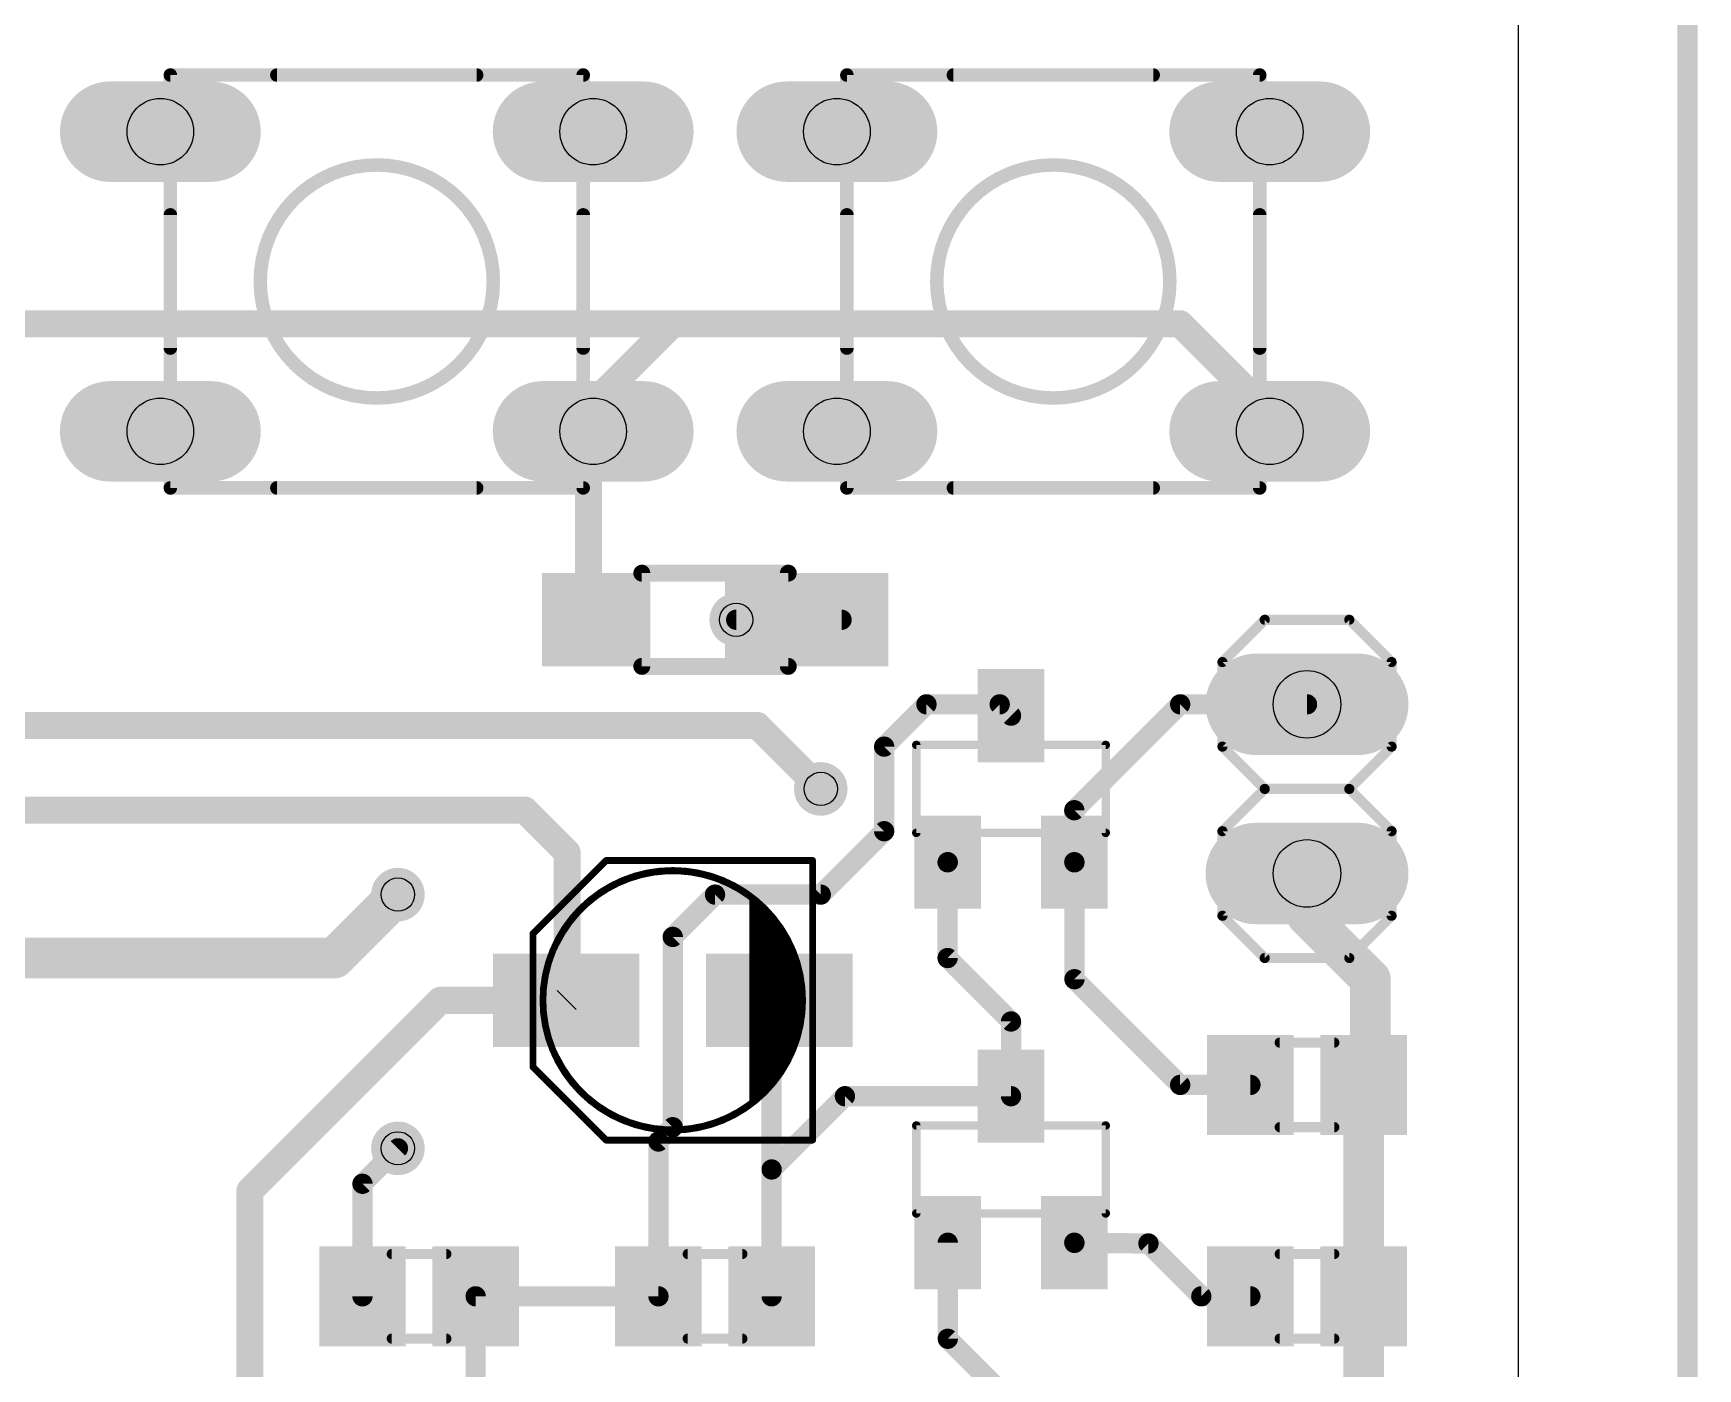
# Model space of a CAD drawing. Extents: x -8 to 108, y -2 to 140.
# Drawn here: x 83.11 to 108.1, y 15.74 to 35.79 of the extents above; entities that cross this region are included whole.
import ezdxf

# ---------------------------------------------------------------- set-up
doc = ezdxf.new("R2010")
doc.units = 0
for name, color, linetype in [('1', 22, 'CONTINUOUS'), ('17', 82, 'CONTINUOUS'), ('18', 82, 'CONTINUOUS'), ('20', 7, 'CONTINUOUS'), ('21', 253, 'CONTINUOUS'), ('44', 253, 'CONTINUOUS'), ('51', 253, 'CONTINUOUS')]:
    doc.layers.add(name, color=color, linetype=linetype)

# ---------------------------------------------------------------- blocks, each defined once
blk = doc.blocks.new('RECT')
blk.add_solid([(-0.5, -0.5), (0.5, -0.5), (-0.5, 0.5), (0.5, 0.5)])
blk = doc.blocks.new('LONGP100')
at = {"const_width": 1}
blk.add_lwpolyline([(-0.5, 0), (0.5, 0)], dxfattribs=at)
at = {"const_width": 0.5}
for points in [[(-0.5, 0.25, 1), (-0.5, -0.25)], [(0.5, -0.25, 1), (0.5, 0.25)]]:
    blk.add_lwpolyline(points, format="xyb", dxfattribs=at)
blk = doc.blocks.new('ROUNDV')
at = {"const_width": 0.5}
blk.add_lwpolyline([(0, -0.25, 1), (0, 0.25, 1), (0, -0.25)], format="xyb", dxfattribs=at)

msp = doc.modelspace()

# ---------------------------------------------------------------- linework, layer by layer
at = {"layer": '1'}
for points, const_width in [([(107.95, 140.335), (107.95, -2.2225)], 0.3048), ([(92.71, 31.4325), (82.55, 31.4325)], 0.4064), ([(91.515, 30.2375), (92.71, 31.4325)], 0.4064), ([(100.33, 31.4325), (92.71, 31.4325)], 0.4064), ([(101.675, 30.0875), (100.33, 31.4325)], 0.4064), ([(91.515, 29.8175), (91.515, 30.2375)], 0.4064), ([(101.675, 29.8175), (101.675, 30.0875)], 0.4064), ([(91.445, 29.7475), (91.515, 29.8175)], 0.4064), ([(91.445, 26.9875), (91.445, 29.7475)], 0.4064), ([(95.245, 26.9875), (93.6625, 26.9875)], 0.3048), ([(95.885, 25.0825), (96.52, 25.7175)], 0.3048), ([(96.52, 25.7175), (97.62, 25.7175)], 0.3048), ([(97.62, 25.7175), (97.79, 25.5475)], 0.3048), ([(98.74, 24.1275), (100.33, 25.7175)], 0.3048), ([(100.33, 25.7175), (102.235, 25.7175)], 0.3048), ([(49.2125, 25.4), (93.98, 25.4)], 0.4064), ([(93.98, 25.4), (94.9325, 24.4475)], 0.4064), ([(95.885, 23.8125), (95.885, 25.0825)], 0.3048), ([(45.085, 24.13), (90.4875, 24.13)], 0.4064), ([(90.4875, 24.13), (91.1225, 23.495)], 0.4064), ([(98.74, 23.3475), (98.74, 24.1275)], 0.3048), ([(94.9325, 22.86), (95.885, 23.8125)], 0.3048), ([(91.1225, 23.495), (91.1225, 21.285)], 0.4064), ([(96.8375, 23.345), (96.84, 23.3475)], 0.3048), ([(96.8375, 21.9075), (96.8375, 23.345)], 0.3048), ([(98.7425, 23.345), (98.74, 23.3475)], 0.3048), ([(98.7425, 21.59), (98.7425, 23.345)], 0.3048), ([(102.235, 23.1775), (102.235, 22.5425)], 0.6096), ([(88.5825, 22.86), (87.63, 21.9075)], 0.6096), ([(92.71, 22.225), (93.345, 22.86)], 0.3048), ([(93.345, 22.86), (94.9325, 22.86)], 0.3048), ([(102.235, 22.5425), (103.1875, 21.59)], 0.6096), ([(92.71, 19.3675), (92.71, 22.225)], 0.3048), ([(87.63, 21.9075), (44.7675, 21.9075)], 0.6096), ([(97.79, 20.955), (96.8375, 21.9075)], 0.3048), ([(103.1875, 21.59), (103.1875, 20.105)], 0.6096), ([(100.33, 20.0025), (98.7425, 21.59)], 0.3048), ([(86.36, 18.415), (89.2175, 21.2725)], 0.4064), ([(89.2175, 21.2725), (91.11, 21.2725)], 0.4064), ([(91.1225, 21.285), (91.11, 21.2725)], 0.4064), ([(94.195, 21.1575), (94.31, 21.2725)], 0.3048), ([(94.195, 18.7325), (94.195, 21.1575)], 0.3048), ([(97.79, 19.8325), (97.79, 20.955)], 0.3048), ([(103.1875, 20.105), (103.085, 20.0025)], 0.6096), ([(103.085, 20.0025), (103.085, 16.8275)], 0.6096), ([(101.385, 20.0025), (100.33, 20.0025)], 0.3048), ([(95.295, 19.8325), (94.195, 18.7325)], 0.3048), ([(97.79, 19.8325), (95.295, 19.8325)], 0.3048), ([(92.495, 19.1525), (92.71, 19.3675)], 0.3048), ([(92.495, 16.8275), (92.495, 19.1525)], 0.3048), ([(88.05, 18.5175), (88.5825, 19.05)], 0.3048), ([(94.195, 16.8275), (94.195, 18.7325)], 0.3048), ([(86.36, 15.24), (86.36, 18.415)], 0.4064), ([(88.05, 16.8275), (88.05, 18.5175)], 0.3048), ([(96.84, 17.6325), (96.84, 16.19)], 0.3048), ([(98.7425, 17.63), (98.74, 17.6325)], 0.3048), ([(99.8538, 17.6212), (98.7425, 17.63)], 0.3048), ([(100.6475, 16.8275), (99.8538, 17.6212)], 0.3048), ([(103.085, 16.8275), (103.085, 13.6525)], 0.6096), ([(89.75, 16.8275), (92.495, 16.8275)], 0.3048), ([(89.75, 16.8275), (89.75, 13.6525)], 0.3048), ([(101.385, 16.8275), (100.6475, 16.8275)], 0.3048), ([(96.84, 16.19), (97.79, 15.24)], 0.3048)]:
    msp.add_lwpolyline(points, dxfattribs=dict(at, const_width=const_width))
for points, const_width in [([(92.71, 31.5341, 1), (92.71, 31.3309)], 0.2032), ([(92.7818, 31.3607, 1), (92.6382, 31.5043)], 0.2032), ([(92.71, 31.3309, 1), (92.71, 31.5341)], 0.2032), ([(100.4018, 31.5043, 1), (100.2582, 31.3607)], 0.2032), ([(100.33, 31.3309, 1), (100.33, 31.5341)], 0.2032), ([(91.6166, 30.2375, 1), (91.4134, 30.2375)], 0.2032), ([(91.4432, 30.3093, 1), (91.5868, 30.1657)], 0.2032), ([(101.7766, 30.0875, 1), (101.5734, 30.0875)], 0.2032), ([(101.6032, 30.0157, 1), (101.7468, 30.1593)], 0.2032), ([(91.5868, 29.7457, 1), (91.4432, 29.8893)], 0.2032), ([(91.5466, 29.7475, 1), (91.3434, 29.7475)], 0.2032), ([(91.3732, 29.8193, 1), (91.5168, 29.6757)], 0.2032), ([(91.4134, 29.8175, 1), (91.6166, 29.8175)], 0.2032), ([(101.5734, 29.8175, 1), (101.7766, 29.8175)], 0.2032), ([(91.3434, 26.9875, 1), (91.5466, 26.9875)], 0.2032), ([(93.6625, 27.0637, 1), (93.6625, 26.9113)], 0.1524), ([(95.245, 26.9113, 1), (95.245, 27.0637)], 0.1524), ([(96.52, 25.7937, 1), (96.52, 25.6413)], 0.1524), ([(96.5739, 25.6636, 1), (96.4661, 25.7714)], 0.1524), ([(97.6739, 25.7714, 1), (97.5661, 25.6636)], 0.1524), ([(97.62, 25.6413, 1), (97.62, 25.7937)], 0.1524), ([(100.33, 25.7937, 1), (100.33, 25.6413)], 0.1524), ([(100.3839, 25.6636, 1), (100.2761, 25.7714)], 0.1524), ([(102.235, 25.6413, 1), (102.235, 25.7937)], 0.1524), ([(94.0518, 25.4718, 1), (93.9082, 25.3282)], 0.2032), ([(93.98, 25.2984, 1), (93.98, 25.5016)], 0.2032), ([(97.7361, 25.4936, 1), (97.8439, 25.6014)], 0.1524), ([(95.9612, 25.0825, 1), (95.8088, 25.0825)], 0.1524), ([(95.8311, 25.1364, 1), (95.9389, 25.0286)], 0.1524), ([(94.8607, 24.3757, 1), (95.0043, 24.5193)], 0.2032), ([(90.5593, 24.2018, 1), (90.4157, 24.0582)], 0.2032), ([(90.4875, 24.0284, 1), (90.4875, 24.2316)], 0.2032), ([(98.8162, 24.1275, 1), (98.6638, 24.1275)], 0.1524), ([(98.6861, 24.1814, 1), (98.7939, 24.0736)], 0.1524), ([(95.8088, 23.8125, 1), (95.9612, 23.8125)], 0.1524), ([(95.9389, 23.7586, 1), (95.8311, 23.8664)], 0.1524), ([(91.2241, 23.495, 1), (91.0209, 23.495)], 0.2032), ([(91.0507, 23.4232, 1), (91.1943, 23.5668)], 0.2032), ([(96.9137, 23.345, 1), (96.7613, 23.345)], 0.1524), ([(96.8939, 23.2936, 1), (96.7861, 23.4014)], 0.1524), ([(98.7939, 23.4014, 1), (98.6861, 23.2936)], 0.1524), ([(98.8187, 23.345, 1), (98.6663, 23.345)], 0.1524), ([(96.7836, 23.3989, 1), (96.8914, 23.2911)], 0.1524), ([(98.6638, 23.3475, 1), (98.8162, 23.3475)], 0.1524), ([(98.6886, 23.2911, 1), (98.7964, 23.3989)], 0.1524), ([(102.3874, 23.1775, 1), (102.0826, 23.1775)], 0.3048), ([(88.6903, 22.7522, 1), (88.4747, 22.9678)], 0.3048), ([(93.345, 22.9362, 1), (93.345, 22.7838)], 0.1524), ([(93.3989, 22.8061, 1), (93.2911, 22.9139)], 0.1524), ([(94.9325, 22.7838, 1), (94.9325, 22.9362)], 0.1524), ([(94.8786, 22.9139, 1), (94.9864, 22.8061)], 0.1524), ([(102.3428, 22.6503, 1), (102.1272, 22.4347)], 0.3048), ([(102.0826, 22.5425, 1), (102.3874, 22.5425)], 0.3048), ([(92.7862, 22.225, 1), (92.6338, 22.225)], 0.1524), ([(92.6561, 22.2789, 1), (92.7639, 22.1711)], 0.1524), ([(87.5222, 22.0153, 1), (87.7378, 21.7997)], 0.3048), ([(87.63, 21.7551, 1), (87.63, 22.0599)], 0.3048), ([(96.8914, 21.9614, 1), (96.7836, 21.8536)], 0.1524), ([(96.7613, 21.9075, 1), (96.9137, 21.9075)], 0.1524), ([(103.3399, 21.59, 1), (103.0351, 21.59)], 0.3048), ([(103.0797, 21.4822, 1), (103.2953, 21.6978)], 0.3048), ([(98.7964, 21.6439, 1), (98.6886, 21.5361)], 0.1524), ([(98.6663, 21.59, 1), (98.8187, 21.59)], 0.1524), ([(89.2175, 21.3741, 1), (89.2175, 21.1709)], 0.2032), ([(89.2893, 21.2007, 1), (89.1457, 21.3443)], 0.2032), ([(91.0382, 21.3443, 1), (91.1818, 21.2007)], 0.2032), ([(91.0209, 21.285, 1), (91.2241, 21.285)], 0.2032), ([(91.1943, 21.2132, 1), (91.0507, 21.3568)], 0.2032), ([(91.11, 21.1709, 1), (91.11, 21.3741)], 0.2032), ([(94.2712, 21.1575, 1), (94.1188, 21.1575)], 0.1524), ([(94.1411, 21.2114, 1), (94.2489, 21.1036)], 0.1524), ([(94.3639, 21.2186, 1), (94.2561, 21.3264)], 0.1524), ([(97.8662, 20.955, 1), (97.7138, 20.955)], 0.1524), ([(97.7361, 20.9011, 1), (97.8439, 21.0089)], 0.1524), ([(102.9772, 20.1103, 1), (103.1928, 19.8947)], 0.3048), ([(103.2374, 20.0025, 1), (102.9326, 20.0025)], 0.3048), ([(103.0351, 20.105, 1), (103.3399, 20.105)], 0.3048), ([(103.2953, 19.9972, 1), (103.0797, 20.2128)], 0.3048), ([(100.33, 20.0787, 1), (100.33, 19.9263)], 0.1524), ([(100.2761, 19.9486, 1), (100.3839, 20.0564)], 0.1524), ([(101.385, 19.9263, 1), (101.385, 20.0787)], 0.1524), ([(95.295, 19.9087, 1), (95.295, 19.7563)], 0.1524), ([(95.3489, 19.7786, 1), (95.2411, 19.8864)], 0.1524), ([(97.7138, 19.8325, 1), (97.8662, 19.8325)], 0.1524), ([(97.79, 19.7563, 1), (97.79, 19.9087)], 0.1524), ([(92.7639, 19.3136, 1), (92.6561, 19.4214)], 0.1524), ([(92.5712, 19.1525, 1), (92.4188, 19.1525)], 0.1524), ([(92.4411, 19.2064, 1), (92.5489, 19.0986)], 0.1524), ([(92.6338, 19.3675, 1), (92.7862, 19.3675)], 0.1524), ([(88.6364, 18.9961, 1), (88.5286, 19.1039)], 0.1524), ([(94.2712, 18.7325, 1), (94.1188, 18.7325)], 0.1524), ([(94.1411, 18.7864, 1), (94.2489, 18.6786)], 0.1524), ([(94.1188, 18.7325, 1), (94.2712, 18.7325)], 0.1524), ([(86.4616, 18.415, 1), (86.2584, 18.415)], 0.2032), ([(86.2882, 18.4868, 1), (86.4318, 18.3432)], 0.2032), ([(88.1262, 18.5175, 1), (87.9738, 18.5175)], 0.1524), ([(87.9961, 18.5714, 1), (88.1039, 18.4636)], 0.1524), ([(96.9162, 17.6325, 1), (96.7638, 17.6325)], 0.1524), ([(98.7939, 17.6864, 1), (98.6861, 17.5786)], 0.1524), ([(98.7431, 17.7062, 1), (98.7419, 17.5538)], 0.1524), ([(98.6886, 17.5761, 1), (98.7964, 17.6839)], 0.1524), ([(99.9076, 17.6751, 1), (99.7999, 17.5674)], 0.1524), ([(99.8532, 17.5451, 1), (99.8543, 17.6974)], 0.1524), ([(103.2374, 16.8275, 1), (102.9326, 16.8275)], 0.3048), ([(87.9738, 16.8275, 1), (88.1262, 16.8275)], 0.1524), ([(89.75, 16.9037, 1), (89.75, 16.7513)], 0.1524), ([(89.8262, 16.8275, 1), (89.6738, 16.8275)], 0.1524), ([(92.4188, 16.8275, 1), (92.5712, 16.8275)], 0.1524), ([(92.495, 16.7513, 1), (92.495, 16.9037)], 0.1524), ([(94.1188, 16.8275, 1), (94.2712, 16.8275)], 0.1524), ([(100.6475, 16.9037, 1), (100.6475, 16.7513)], 0.1524), ([(100.5936, 16.7736, 1), (100.7014, 16.8814)], 0.1524), ([(101.385, 16.7513, 1), (101.385, 16.9037)], 0.1524), ([(102.9326, 16.8275, 1), (103.2374, 16.8275)], 0.3048), ([(96.8939, 16.2439, 1), (96.7861, 16.1361)], 0.1524), ([(96.7638, 16.19, 1), (96.9162, 16.19)], 0.1524)]:
    msp.add_lwpolyline(points, format="xyb", dxfattribs=dict(at, const_width=const_width))
at = {"layer": '20'}
msp.add_line((105.41, 0), (105.41, 138.43), dxfattribs=at)
at = {"layer": '21'}
for points, const_width in [([(89.765, 35.1675), (86.765, 35.1675)], 0.2032), ([(99.925, 35.1675), (96.925, 35.1675)], 0.2032), ([(85.165, 31.0675), (85.165, 33.0675)], 0.2032), ([(91.365, 31.0675), (91.365, 33.0675)], 0.2032), ([(95.325, 31.0675), (95.325, 33.0675)], 0.2032), ([(101.525, 31.0675), (101.525, 33.0675)], 0.2032), ([(89.765, 28.9675), (86.765, 28.9675)], 0.2032), ([(99.925, 28.9675), (96.925, 28.9675)], 0.2032), ([(101.6, 26.9875), (100.965, 26.3525)], 0.1524), ([(102.87, 26.9875), (101.6, 26.9875)], 0.1524), ([(103.505, 26.3525), (102.87, 26.9875)], 0.1524), ([(100.965, 25.0825), (100.965, 26.3525)], 0.1524), ([(103.505, 26.3525), (103.505, 25.0825)], 0.1524), ([(101.6, 24.4475), (100.965, 25.0825)], 0.1524), ([(103.505, 25.0825), (102.87, 24.4475)], 0.1524), ([(100.965, 23.8125), (101.6, 24.4475)], 0.1524), ([(102.87, 24.4475), (101.6, 24.4475)], 0.1524), ([(102.87, 24.4475), (103.505, 23.8125)], 0.1524), ([(100.965, 22.5425), (100.965, 23.8125)], 0.1524), ([(103.505, 23.8125), (103.505, 22.5425)], 0.1524), ([(90.61, 22.2725), (91.71, 23.3725)], 0.1016), ([(91.71, 23.3725), (94.81, 23.3725)], 0.1016), ([(94.81, 23.3725), (94.81, 22.1225)], 0.1016), ([(101.6, 21.9075), (100.965, 22.5425)], 0.1524), ([(103.505, 22.5425), (102.87, 21.9075)], 0.1524), ([(102.87, 21.9075), (101.6, 21.9075)], 0.1524), ([(91.71, 19.1725), (90.61, 20.2725)], 0.1016), ([(94.81, 20.4225), (94.81, 19.1725)], 0.1016), ([(94.81, 19.1725), (91.71, 19.1725)], 0.1016)]:
    msp.add_lwpolyline(points, dxfattribs=dict(at, const_width=const_width))
for points, const_width in [([(86.765, 35.2183, 1), (86.765, 35.1167)], 0.1016), ([(89.765, 35.1167, 1), (89.765, 35.2183)], 0.1016), ([(96.925, 35.2183, 1), (96.925, 35.1167)], 0.1016), ([(99.925, 35.1167, 1), (99.925, 35.2183)], 0.1016), ([(88.265, 30.3175, 1), (88.265, 33.8175, 1), (88.265, 30.3175)], 0.2032), ([(98.425, 30.3175, 1), (98.425, 33.8175, 1), (98.425, 30.3175)], 0.2032), ([(85.2158, 33.0675, 1), (85.1142, 33.0675)], 0.1016), ([(91.4158, 33.0675, 1), (91.3142, 33.0675)], 0.1016), ([(95.3758, 33.0675, 1), (95.2742, 33.0675)], 0.1016), ([(101.5758, 33.0675, 1), (101.4742, 33.0675)], 0.1016), ([(85.1142, 31.0675, 1), (85.2158, 31.0675)], 0.1016), ([(91.3142, 31.0675, 1), (91.4158, 31.0675)], 0.1016), ([(95.2742, 31.0675, 1), (95.3758, 31.0675)], 0.1016), ([(101.4742, 31.0675, 1), (101.5758, 31.0675)], 0.1016), ([(86.765, 29.0183, 1), (86.765, 28.9167)], 0.1016), ([(89.765, 28.9167, 1), (89.765, 29.0183)], 0.1016), ([(96.925, 29.0183, 1), (96.925, 28.9167)], 0.1016), ([(99.925, 28.9167, 1), (99.925, 29.0183)], 0.1016), ([(101.6, 27.0256, 1), (101.6, 26.9494)], 0.0762), ([(101.6269, 26.9606, 1), (101.5731, 27.0144)], 0.0762), ([(102.8969, 27.0144, 1), (102.8431, 26.9606)], 0.0762), ([(102.87, 26.9494, 1), (102.87, 27.0256)], 0.0762), ([(101.0031, 26.3525, 1), (100.9269, 26.3525)], 0.0762), ([(100.9381, 26.3794, 1), (100.9919, 26.3256)], 0.0762), ([(103.5431, 26.3525, 1), (103.4669, 26.3525)], 0.0762), ([(103.4781, 26.3256, 1), (103.5319, 26.3794)], 0.0762), ([(100.9269, 25.0825, 1), (101.0031, 25.0825)], 0.0762), ([(100.9919, 25.1094, 1), (100.9381, 25.0556)], 0.0762), ([(103.4669, 25.0825, 1), (103.5431, 25.0825)], 0.0762), ([(103.5319, 25.0556, 1), (103.4781, 25.1094)], 0.0762), ([(101.6, 24.4856, 1), (101.6, 24.4094)], 0.0762), ([(101.6269, 24.4206, 1), (101.5731, 24.4744)], 0.0762), ([(101.5731, 24.4206, 1), (101.6269, 24.4744)], 0.0762), ([(102.8969, 24.4744, 1), (102.8431, 24.4206)], 0.0762), ([(102.8431, 24.4744, 1), (102.8969, 24.4206)], 0.0762), ([(102.87, 24.4094, 1), (102.87, 24.4856)], 0.0762), ([(101.0031, 23.8125, 1), (100.9269, 23.8125)], 0.0762), ([(100.9381, 23.8394, 1), (100.9919, 23.7856)], 0.0762), ([(103.5431, 23.8125, 1), (103.4669, 23.8125)], 0.0762), ([(103.4781, 23.7856, 1), (103.5319, 23.8394)], 0.0762), ([(94.46, 22.1225, 0.626), (90.96, 22.1225)], 0.1016), ([(91.71, 23.3979, 1), (91.71, 23.3471)], 0.0508), ([(91.728, 23.3545, 1), (91.692, 23.3905)], 0.0508), ([(94.8354, 23.3725, 1), (94.7846, 23.3725)], 0.0508), ([(94.81, 23.3471, 1), (94.81, 23.3979)], 0.0508), ([(100.9269, 22.5425, 1), (101.0031, 22.5425)], 0.0762), ([(100.9919, 22.5694, 1), (100.9381, 22.5156)], 0.0762), ([(103.4669, 22.5425, 1), (103.5431, 22.5425)], 0.0762), ([(103.5319, 22.5156, 1), (103.4781, 22.5694)], 0.0762), ([(90.592, 22.2905, 1), (90.628, 22.2545)], 0.0508), ([(90.9372, 22.1336, 1), (90.9828, 22.1114)], 0.0508), ([(94.4372, 22.1114, 1), (94.4828, 22.1336)], 0.0508), ([(94.7846, 22.1225, 1), (94.8354, 22.1225)], 0.0508), ([(101.6, 21.9456, 1), (101.6, 21.8694)], 0.0762), ([(101.5731, 21.8806, 1), (101.6269, 21.9344)], 0.0762), ([(102.8431, 21.9344, 1), (102.8969, 21.8806)], 0.0762), ([(102.87, 21.8694, 1), (102.87, 21.9456)], 0.0762), ([(90.628, 20.2905, 1), (90.592, 20.2545)], 0.0508), ([(90.96, 20.4225, 0.626), (94.46, 20.4225)], 0.1016), ([(90.9828, 20.4336, 1), (90.9372, 20.4114)], 0.0508), ([(94.4828, 20.4114, 1), (94.4372, 20.4336)], 0.0508), ([(94.8354, 20.4225, 1), (94.7846, 20.4225)], 0.0508), ([(91.71, 19.1979, 1), (91.71, 19.1471)], 0.0508), ([(91.692, 19.1545, 1), (91.728, 19.1905)], 0.0508), ([(94.7846, 19.1725, 1), (94.8354, 19.1725)], 0.0508), ([(94.81, 19.1471, 1), (94.81, 19.1979)], 0.0508)]:
    msp.add_lwpolyline(points, format="xyb", dxfattribs=dict(at, const_width=const_width))
at = {"layer": '44'}
for centre, radius in [((85.015, 34.3175), 0.5), ((91.515, 34.3175), 0.5), ((95.175, 34.3175), 0.5), ((101.675, 34.3175), 0.5), ((85.015, 29.8175), 0.5), ((91.515, 29.8175), 0.5), ((95.175, 29.8175), 0.5), ((101.675, 29.8175), 0.5), ((93.6625, 26.9875), 0.25), ((102.235, 25.7175), 0.508), ((94.9325, 24.4475), 0.25), ((102.235, 23.1775), 0.508), ((88.5825, 22.86), 0.25), ((88.5825, 19.05), 0.25)]:
    msp.add_circle(centre, radius, dxfattribs=at)
at = {"layer": '51'}
for points, const_width in [([(85.165, 35.1675), (91.365, 35.1675)], 0.2032), ([(85.165, 28.9675), (85.165, 35.1675)], 0.2032), ([(91.365, 35.1675), (91.365, 28.9675)], 0.2032), ([(95.325, 35.1675), (101.525, 35.1675)], 0.2032), ([(95.325, 28.9675), (95.325, 35.1675)], 0.2032), ([(101.525, 35.1675), (101.525, 28.9675)], 0.2032), ([(91.365, 28.9675), (85.165, 28.9675)], 0.2032), ([(101.525, 28.9675), (95.325, 28.9675)], 0.2032), ([(92.245, 26.2875), (92.245, 27.6875)], 0.254), ([(92.245, 27.6875), (94.445, 27.6875)], 0.254), ([(94.445, 27.6875), (94.445, 26.2875)], 0.254), ([(94.445, 26.2875), (92.245, 26.2875)], 0.254), ([(96.3676, 23.7871), (96.3676, 25.1079)], 0.127), ([(96.3676, 25.1079), (99.2124, 25.1079)], 0.127), ([(99.2124, 25.1079), (99.2124, 23.7871)], 0.127), ([(99.2124, 23.7871), (96.3676, 23.7871)], 0.127), ([(90.61, 22.2725), (91.71, 23.3725)], 0.1016), ([(91.71, 23.3725), (94.81, 23.3725)], 0.1016), ([(94.81, 23.3725), (94.81, 19.1725)], 0.1016), ([(93.91, 19.7725), (93.91, 22.7725)], 0.1016), ([(94.41, 22.1225), (93.96, 22.6725)], 0.1016), ([(93.96, 22.6725), (93.96, 19.8725)], 0.1016), ([(94.0248, 22.5933), (93.96, 22.5933)], 0.1016), ([(94.1079, 22.4917), (93.96, 22.4917)], 0.1016), ([(90.61, 20.2725), (90.61, 22.2725)], 0.1016), ([(94.1911, 22.3901), (93.96, 22.3901)], 0.1016), ([(94.2742, 22.2885), (93.96, 22.2885)], 0.1016), ([(94.3573, 22.1869), (93.96, 22.1869)], 0.1016), ([(94.4224, 22.0853), (93.96, 22.0853)], 0.1016), ([(94.4563, 21.9837), (93.96, 21.9837)], 0.1016), ([(94.56, 21.6725), (94.41, 22.1225)], 0.1016), ([(94.4901, 21.8821), (93.96, 21.8821)], 0.1016), ([(94.524, 21.7805), (93.96, 21.7805)], 0.1016), ([(94.5579, 21.6789), (93.96, 21.6789)], 0.1016), ([(94.56, 21.5773), (93.96, 21.5773)], 0.1016), ([(94.56, 21.4757), (93.96, 21.4757)], 0.1016), ([(94.56, 20.9225), (94.56, 21.6725)], 0.1016), ([(94.56, 21.3741), (93.96, 21.3741)], 0.1016), ([(94.56, 21.2725), (93.96, 21.2725)], 0.1016), ([(94.56, 21.1709), (93.96, 21.1709)], 0.1016), ([(94.56, 21.0693), (93.96, 21.0693)], 0.1016), ([(94.56, 20.9677), (93.96, 20.9677)], 0.1016), ([(94.5431, 20.8661), (93.96, 20.8661)], 0.1016), ([(94.5126, 20.7645), (93.96, 20.7645)], 0.1016), ([(94.41, 20.4225), (94.56, 20.9225)], 0.1016), ([(94.4821, 20.6629), (93.96, 20.6629)], 0.1016), ([(94.4516, 20.5613), (93.96, 20.5613)], 0.1016), ([(94.4212, 20.4597), (93.96, 20.4597)], 0.1016), ([(101.825, 20.6375), (102.645, 20.6375)], 0.1524), ([(91.71, 19.1725), (90.61, 20.2725)], 0.1016), ([(93.96, 19.8225), (94.41, 20.4225)], 0.1016), ([(94.3617, 20.3581), (93.96, 20.3581)], 0.1016), ([(94.2855, 20.2565), (93.96, 20.2565)], 0.1016), ([(94.2093, 20.1549), (93.96, 20.1549)], 0.1016), ([(94.1331, 20.0533), (93.96, 20.0533)], 0.1016), ([(94.0569, 19.9517), (93.96, 19.9517)], 0.1016), ([(93.96, 19.8725), (93.96, 19.8225)], 0.1016), ([(93.9807, 19.8501), (93.96, 19.8501)], 0.1016), ([(96.3676, 18.0721), (96.3676, 19.3929)], 0.127), ([(96.3676, 19.3929), (99.2124, 19.3929)], 0.127), ([(99.2124, 19.3929), (99.2124, 18.0721)], 0.127), ([(101.825, 19.3675), (102.645, 19.3675)], 0.1524), ([(94.81, 19.1725), (91.71, 19.1725)], 0.1016), ([(99.2124, 18.0721), (96.3676, 18.0721)], 0.127), ([(89.31, 17.4625), (88.49, 17.4625)], 0.1524), ([(92.935, 17.4625), (93.755, 17.4625)], 0.1524), ([(101.825, 17.4625), (102.645, 17.4625)], 0.1524), ([(89.31, 16.1925), (88.49, 16.1925)], 0.1524), ([(92.935, 16.1925), (93.755, 16.1925)], 0.1524), ([(101.825, 16.1925), (102.645, 16.1925)], 0.1524)]:
    msp.add_lwpolyline(points, dxfattribs=dict(at, const_width=const_width))
for points, const_width in [([(85.165, 35.2183, 1), (85.165, 35.1167)], 0.1016), ([(85.2158, 35.1675, 1), (85.1142, 35.1675)], 0.1016), ([(91.4158, 35.1675, 1), (91.3142, 35.1675)], 0.1016), ([(91.365, 35.1167, 1), (91.365, 35.2183)], 0.1016), ([(95.325, 35.2183, 1), (95.325, 35.1167)], 0.1016), ([(95.3758, 35.1675, 1), (95.2742, 35.1675)], 0.1016), ([(101.5758, 35.1675, 1), (101.4742, 35.1675)], 0.1016), ([(101.525, 35.1167, 1), (101.525, 35.2183)], 0.1016), ([(88.265, 30.3175, 1), (88.265, 33.8175, 1), (88.265, 30.3175)], 0.2032), ([(98.425, 30.3175, 1), (98.425, 33.8175, 1), (98.425, 30.3175)], 0.2032), ([(85.165, 29.0183, 1), (85.165, 28.9167)], 0.1016), ([(85.1142, 28.9675, 1), (85.2158, 28.9675)], 0.1016), ([(91.3142, 28.9675, 1), (91.4158, 28.9675)], 0.1016), ([(91.365, 28.9167, 1), (91.365, 29.0183)], 0.1016), ([(95.325, 29.0183, 1), (95.325, 28.9167)], 0.1016), ([(95.2742, 28.9675, 1), (95.3758, 28.9675)], 0.1016), ([(101.4742, 28.9675, 1), (101.5758, 28.9675)], 0.1016), ([(101.525, 28.9167, 1), (101.525, 29.0183)], 0.1016), ([(92.3085, 27.6875, 1), (92.1815, 27.6875)], 0.127), ([(92.245, 27.751, 1), (92.245, 27.624)], 0.127), ([(94.5085, 27.6875, 1), (94.3815, 27.6875)], 0.127), ([(94.445, 27.624, 1), (94.445, 27.751)], 0.127), ([(92.245, 26.351, 1), (92.245, 26.224)], 0.127), ([(92.1815, 26.2875, 1), (92.3085, 26.2875)], 0.127), ([(94.3815, 26.2875, 1), (94.5085, 26.2875)], 0.127), ([(94.445, 26.224, 1), (94.445, 26.351)], 0.127), ([(96.3994, 25.1079, 1), (96.3359, 25.1079)], 0.0635), ([(96.3676, 25.1396, 1), (96.3676, 25.0762)], 0.0635), ([(99.2442, 25.1079, 1), (99.1806, 25.1079)], 0.0635), ([(99.2124, 25.0762, 1), (99.2124, 25.1396)], 0.0635), ([(96.3676, 23.8189, 1), (96.3676, 23.7554)], 0.0635), ([(96.3359, 23.7871, 1), (96.3994, 23.7871)], 0.0635), ([(99.1806, 23.7871, 1), (99.2442, 23.7871)], 0.0635), ([(99.2124, 23.7554, 1), (99.2124, 23.8189)], 0.0635), ([(92.71, 19.3225, 1), (92.71, 23.2225, 1), (92.71, 19.3225)], 0.1016), ([(91.71, 23.3979, 1), (91.71, 23.3471)], 0.0508), ([(91.728, 23.3545, 1), (91.692, 23.3905)], 0.0508), ([(94.8354, 23.3725, 1), (94.7846, 23.3725)], 0.0508), ([(94.81, 23.3471, 1), (94.81, 23.3979)], 0.0508), ([(93.9354, 22.7725, 1), (93.8846, 22.7725)], 0.0508), ([(93.9797, 22.6886, 1), (93.9403, 22.6564)], 0.0508), ([(93.9854, 22.6725, 1), (93.9346, 22.6725)], 0.0508), ([(93.96, 22.6187, 1), (93.96, 22.5679)], 0.0508), ([(93.96, 22.5171, 1), (93.96, 22.4663)], 0.0508), ([(94.0248, 22.5679, 1), (94.0248, 22.6187)], 0.0508), ([(94.1079, 22.4663, 1), (94.1079, 22.5171)], 0.0508), ([(90.592, 22.2905, 1), (90.628, 22.2545)], 0.0508), ([(90.6354, 22.2725, 1), (90.5846, 22.2725)], 0.0508), ([(93.96, 22.4155, 1), (93.96, 22.3647)], 0.0508), ([(93.96, 22.3139, 1), (93.96, 22.2631)], 0.0508), ([(94.1911, 22.3647, 1), (94.1911, 22.4155)], 0.0508), ([(94.2742, 22.2631, 1), (94.2742, 22.3139)], 0.0508), ([(93.96, 22.2123, 1), (93.96, 22.1615)], 0.0508), ([(93.96, 22.1107, 1), (93.96, 22.0599)], 0.0508), ([(93.96, 22.0091, 1), (93.96, 21.9583)], 0.0508), ([(94.3573, 22.1615, 1), (94.3573, 22.2123)], 0.0508), ([(94.4341, 22.1305, 1), (94.3859, 22.1145)], 0.0508), ([(94.3903, 22.1064, 1), (94.4297, 22.1386)], 0.0508), ([(94.4224, 22.0599, 1), (94.4224, 22.1107)], 0.0508), ([(94.4563, 21.9583, 1), (94.4563, 22.0091)], 0.0508), ([(93.96, 21.9075, 1), (93.96, 21.8567)], 0.0508), ([(93.96, 21.8059, 1), (93.96, 21.7551)], 0.0508), ([(94.4901, 21.8567, 1), (94.4901, 21.9075)], 0.0508), ([(94.524, 21.7551, 1), (94.524, 21.8059)], 0.0508), ([(93.96, 21.7043, 1), (93.96, 21.6535)], 0.0508), ([(93.96, 21.6027, 1), (93.96, 21.5519)], 0.0508), ([(93.96, 21.5011, 1), (93.96, 21.4503)], 0.0508), ([(94.5854, 21.6725, 1), (94.5346, 21.6725)], 0.0508), ([(94.5359, 21.6645, 1), (94.5841, 21.6805)], 0.0508), ([(94.5579, 21.6535, 1), (94.5579, 21.7043)], 0.0508), ([(94.56, 21.5519, 1), (94.56, 21.6027)], 0.0508), ([(94.56, 21.4503, 1), (94.56, 21.5011)], 0.0508), ([(93.96, 21.3995, 1), (93.96, 21.3487)], 0.0508), ([(93.96, 21.2979, 1), (93.96, 21.2471)], 0.0508), ([(94.56, 21.3487, 1), (94.56, 21.3995)], 0.0508), ([(94.56, 21.2471, 1), (94.56, 21.2979)], 0.0508), ([(93.96, 21.1963, 1), (93.96, 21.1455)], 0.0508), ([(93.96, 21.0947, 1), (93.96, 21.0439)], 0.0508), ([(93.96, 20.9931, 1), (93.96, 20.9423)], 0.0508), ([(94.56, 21.1455, 1), (94.56, 21.1963)], 0.0508), ([(94.56, 21.0439, 1), (94.56, 21.0947)], 0.0508), ([(94.56, 20.9423, 1), (94.56, 20.9931)], 0.0508), ([(93.96, 20.8915, 1), (93.96, 20.8407)], 0.0508), ([(93.96, 20.7899, 1), (93.96, 20.7391)], 0.0508), ([(94.5126, 20.7391, 1), (94.5126, 20.7899)], 0.0508), ([(94.5346, 20.9225, 1), (94.5854, 20.9225)], 0.0508), ([(94.5843, 20.9152, 1), (94.5357, 20.9298)], 0.0508), ([(94.5431, 20.8407, 1), (94.5431, 20.8915)], 0.0508), ([(93.96, 20.6883, 1), (93.96, 20.6375)], 0.0508), ([(93.96, 20.5867, 1), (93.96, 20.5359)], 0.0508), ([(93.96, 20.4851, 1), (93.96, 20.4343)], 0.0508), ([(94.4212, 20.4343, 1), (94.4212, 20.4851)], 0.0508), ([(94.4516, 20.5359, 1), (94.4516, 20.5867)], 0.0508), ([(94.4821, 20.6375, 1), (94.4821, 20.6883)], 0.0508), ([(101.825, 20.6756, 1), (101.825, 20.5994)], 0.0762), ([(102.645, 20.5994, 1), (102.645, 20.6756)], 0.0762), ([(90.628, 20.2905, 1), (90.592, 20.2545)], 0.0508), ([(90.5846, 20.2725, 1), (90.6354, 20.2725)], 0.0508), ([(93.96, 20.3835, 1), (93.96, 20.3327)], 0.0508), ([(93.96, 20.2819, 1), (93.96, 20.2311)], 0.0508), ([(94.2855, 20.2311, 1), (94.2855, 20.2819)], 0.0508), ([(94.3617, 20.3327, 1), (94.3617, 20.3835)], 0.0508), ([(94.3857, 20.4298, 1), (94.4343, 20.4152)], 0.0508), ([(94.4303, 20.4073, 1), (94.3897, 20.4377)], 0.0508), ([(93.96, 20.1803, 1), (93.96, 20.1295)], 0.0508), ([(93.96, 20.0787, 1), (93.96, 20.0279)], 0.0508), ([(93.96, 19.9771, 1), (93.96, 19.9263)], 0.0508), ([(94.0569, 19.9263, 1), (94.0569, 19.9771)], 0.0508), ([(94.1331, 20.0279, 1), (94.1331, 20.0787)], 0.0508), ([(94.2093, 20.1295, 1), (94.2093, 20.1803)], 0.0508), ([(93.8846, 19.7725, 1), (93.9354, 19.7725)], 0.0508), ([(93.9854, 19.8725, 1), (93.9346, 19.8725)], 0.0508), ([(93.96, 19.8755, 1), (93.96, 19.8247)], 0.0508), ([(93.9346, 19.8725, 1), (93.9854, 19.8725)], 0.0508), ([(93.9397, 19.8377, 1), (93.9803, 19.8073)], 0.0508), ([(93.9346, 19.8225, 1), (93.9854, 19.8225)], 0.0508), ([(93.9807, 19.8247, 1), (93.9807, 19.8755)], 0.0508), ([(96.3994, 19.3929, 1), (96.3359, 19.3929)], 0.0635), ([(96.3676, 19.4246, 1), (96.3676, 19.3612)], 0.0635), ([(99.2442, 19.3929, 1), (99.1806, 19.3929)], 0.0635), ([(99.2124, 19.3612, 1), (99.2124, 19.4246)], 0.0635), ([(101.825, 19.4056, 1), (101.825, 19.3294)], 0.0762), ([(102.645, 19.3294, 1), (102.645, 19.4056)], 0.0762), ([(91.71, 19.1979, 1), (91.71, 19.1471)], 0.0508), ([(91.692, 19.1545, 1), (91.728, 19.1905)], 0.0508), ([(94.7846, 19.1725, 1), (94.8354, 19.1725)], 0.0508), ([(94.81, 19.1471, 1), (94.81, 19.1979)], 0.0508), ([(96.3676, 18.1039, 1), (96.3676, 18.0404)], 0.0635), ([(96.3359, 18.0721, 1), (96.3994, 18.0721)], 0.0635), ([(99.1806, 18.0721, 1), (99.2442, 18.0721)], 0.0635), ([(99.2124, 18.0404, 1), (99.2124, 18.1039)], 0.0635), ([(88.49, 17.5006, 1), (88.49, 17.4244)], 0.0762), ([(89.31, 17.4244, 1), (89.31, 17.5006)], 0.0762), ([(92.935, 17.5006, 1), (92.935, 17.4244)], 0.0762), ([(93.755, 17.4244, 1), (93.755, 17.5006)], 0.0762), ([(101.825, 17.5006, 1), (101.825, 17.4244)], 0.0762), ([(102.645, 17.4244, 1), (102.645, 17.5006)], 0.0762), ([(88.49, 16.2306, 1), (88.49, 16.1544)], 0.0762), ([(89.31, 16.1544, 1), (89.31, 16.2306)], 0.0762), ([(92.935, 16.2306, 1), (92.935, 16.1544)], 0.0762), ([(93.755, 16.1544, 1), (93.755, 16.2306)], 0.0762), ([(101.825, 16.2306, 1), (101.825, 16.1544)], 0.0762), ([(102.645, 16.1544, 1), (102.645, 16.2306)], 0.0762)]:
    msp.add_lwpolyline(points, format="xyb", dxfattribs=dict(at, const_width=const_width))

# ---------------------------------------------------------------- block references
at = {"layer": '1', "rotation": 180}
for p, xscale, yscale in [((91.445, 26.9875), 1.4, 1.4), ((95.245, 26.9875), 1.4, 1.4), ((91.11, 21.2725), 2.2, 1.4), ((94.31, 21.2725), 2.2, 1.4), ((88.05, 16.8275), 1.3, 1.5), ((89.75, 16.8275), 1.3, 1.5)]:
    msp.add_blockref('RECT', p, dxfattribs=dict(at, xscale=xscale, yscale=yscale))
at = {"layer": '1', "yscale": 1.4}
for p in [(97.79, 25.5475), (96.84, 23.3475), (98.74, 23.3475), (97.79, 19.8325), (96.84, 17.6325), (98.74, 17.6325)]:
    msp.add_blockref('RECT', p, dxfattribs=at)
at = {"layer": '1', "xscale": 1.3, "yscale": 1.5}
for p in [(101.385, 20.0025), (103.085, 20.0025), (92.495, 16.8275), (94.195, 16.8275), (101.385, 16.8275), (103.085, 16.8275)]:
    msp.add_blockref('RECT', p, dxfattribs=at)
at = {"layer": '17'}
for p, xscale, yscale in [((85.015, 34.3175), 1.508, 1.508), ((91.515, 34.3175), 1.508, 1.508), ((95.175, 34.3175), 1.508, 1.508), ((101.675, 34.3175), 1.508, 1.508), ((85.015, 29.8175), 1.508, 1.508), ((91.515, 29.8175), 1.508, 1.508), ((95.175, 29.8175), 1.508, 1.508), ((101.675, 29.8175), 1.508, 1.508), ((102.235, 25.7175), 1.524, 1.524), ((102.235, 23.1775), 1.524, 1.524)]:
    msp.add_blockref('LONGP100', p, dxfattribs=dict(at, xscale=xscale, yscale=yscale))
at = {"layer": '18', "xscale": 0.8048, "yscale": 0.8048}
for p in [(93.6625, 26.9875), (94.9325, 24.4475), (88.5825, 22.86), (88.5825, 19.05)]:
    msp.add_blockref('ROUNDV', p, dxfattribs=at)
at = {"layer": '51'}
for p, xscale, yscale, rotation in [((93.945, 26.9625), 0.9, 1.35, 180), ((91.77, 27.0125), 0.75, 0.85, 180), ((94.92, 27.0125), 0.75, 0.85, 180), ((102.235, 25.7175), 0.508, 0.508, 270), ((102.235, 23.1775), 0.508, 0.508, 270), ((90.61, 21.2725), 0.4, 0.7, 180), ((94.785, 21.2725), 0.45, 0.7, 180), ((88.1686, 16.826), 0.65, 1.4, 180), ((89.6418, 16.826), 0.65, 1.4, 180)]:
    msp.add_blockref('RECT', p, dxfattribs=dict(at, xscale=xscale, yscale=yscale, rotation=rotation))
for p, xscale, yscale in [((97.79, 25.4508), 0.4572, 0.5842), ((96.8502, 23.4442), 0.4572, 0.5842), ((98.7298, 23.4442), 0.4572, 0.5842), ((101.4932, 20.004), 0.65, 1.4), ((102.9664, 20.004), 0.65, 1.4), ((97.79, 19.7358), 0.4572, 0.5842), ((96.8502, 17.7292), 0.4572, 0.5842), ((98.7298, 17.7292), 0.4572, 0.5842), ((92.6032, 16.829), 0.65, 1.4), ((94.0764, 16.829), 0.65, 1.4), ((101.4932, 16.829), 0.65, 1.4), ((102.9664, 16.829), 0.65, 1.4)]:
    msp.add_blockref('RECT', p, dxfattribs=dict(at, xscale=xscale, yscale=yscale))

doc.saveas('drawing.dxf')
